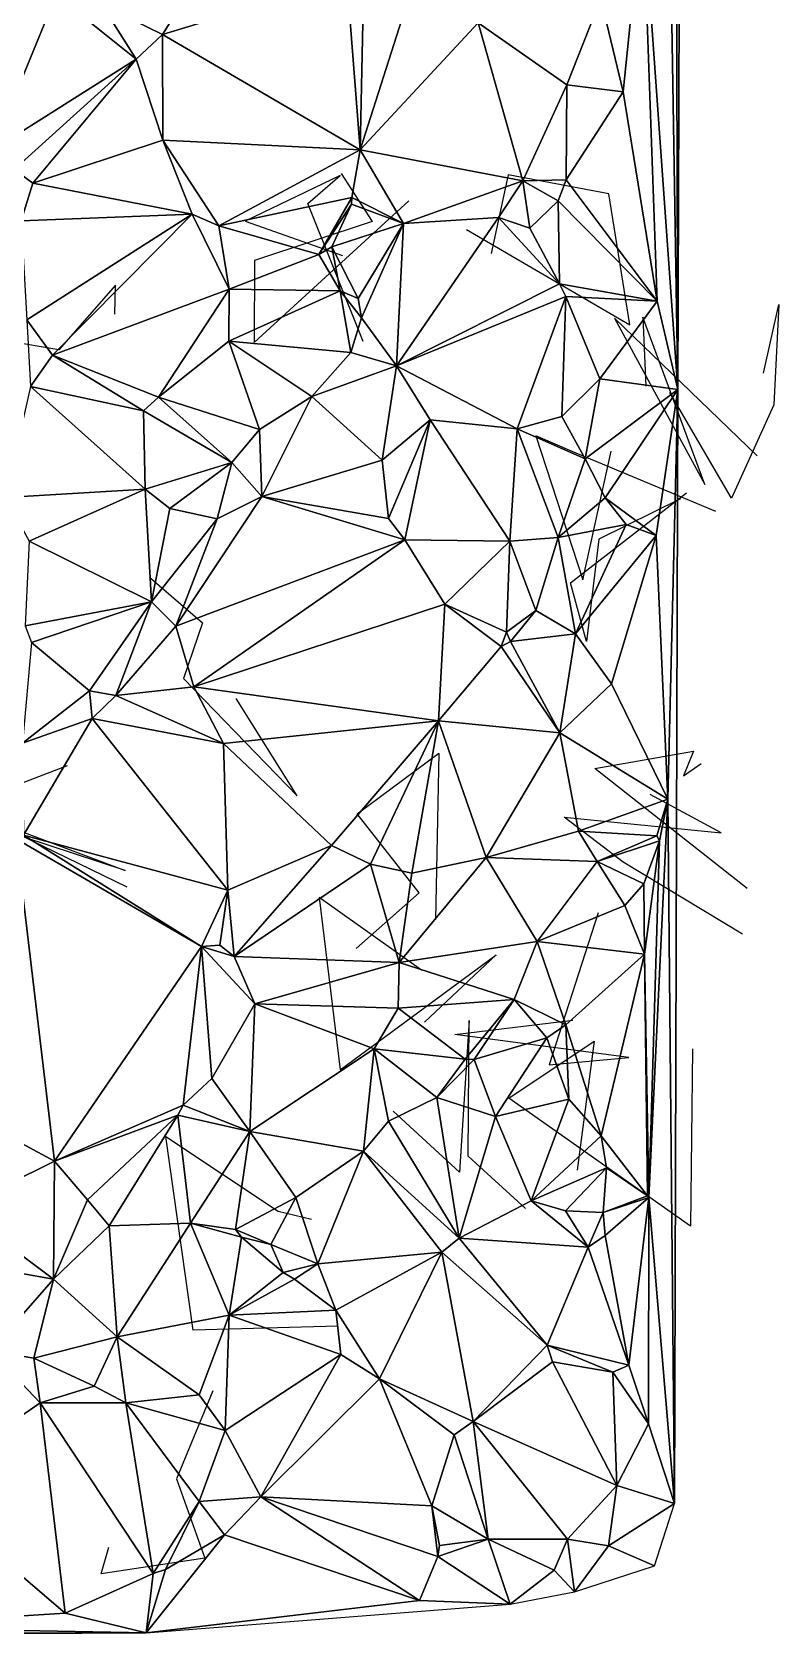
# Model space of a CAD drawing. Header units: metres. Extents: x -15.7 to 15.9, y -15.7 to 15.8.
# Drawn here: x 9.26 to 15.85, y -14.97 to -0.74 of the extents above; entities that cross this region are included whole.
import ezdxf

# ---------------------------------------------------------------- set-up
doc = ezdxf.new("R2010")
doc.units = ezdxf.units.M
doc.layers.add('CRACKS', color=1, linetype='Continuous')
doc.layers.add('STREET_MESH', color=7, linetype='Continuous')

msp = doc.modelspace()

# ---------------------------------------------------------------- linework, layer by layer
at = {"layer": 'CRACKS'}
for points in [[(12.182, -3.477, 0.1), (11.694, -2.258, 0.1), (11.977, -2.009, 0.1), (11.139, -2.415, 0.1), (11.998, -2.718, 0.1)], [(11.988, -1.993, 0.1), (12.261, -2.416, 0.1), (11.222, -2.761, 0.1), (11.219, -3.487, 0.1), (12.585, -2.233, 0.1)], [(13.096, -2.487, 0.1), (14.538, -3.329, 0.1), (14.353, -2.173, 0.1), (13.464, -2.005, 0.1), (13.314, -2.699, 0.1)], [(9.988, -3.235, 0.1), (9.994, -2.979, 0.1), (9.493, -3.55, 0.1), (9.042, -3.475, 0.1), (8.799, -2.762, 0.1)], [(15.663, -4.487, 0.1), (14.403, -3.271, 0.1), (15.2, -4.742, 0.1), (14.654, -3.263, 0.1), (14.68, -3.871, 0.1)], [(15.72, -3.758, 0.1), (15.855, -3.15, 0.1), (15.812, -4.037, 0.1), (15.436, -4.861, 0.1), (14.893, -3.929, 0.1)], [(15.297, -4.981, 0.1), (14.03, -4.451, 0.1), (13.707, -4.312, 0.1), (14.123, -5.584, 0.1), (14.374, -4.448, 0.1)], [(14.987, -4.869, 0.1), (14.264, -5.224, 0.1), (14.154, -6.128, 0.1), (14.014, -5.609, 0.1), (15.038, -4.815, 0.1)], [(10.293, -5.56, 0.1), (10.762, -5.963, 0.1), (10.593, -6.456, 0.1), (11.599, -7.494, 0.1), (11.058, -6.632, 0.1)], [(15.574, -8.312, 0.1), (14.23, -7.252, 0.1), (15.102, -7.099, 0.1), (15.014, -7.315, 0.1), (15.169, -7.207, 0.1)], [(10.095, -8.299, 0.1), (8.815, -7.679, 0.1), (10.079, -8.152, 0.1), (8.498, -7.635, 0.1), (9.569, -7.226, 0.1)], [(12.121, -8.843, 0.1), (12.677, -8.349, 0.1), (12.128, -7.651, 0.1), (12.851, -7.115, 0.1), (12.822, -8.587, 0.1)], [(15.535, -8.714, 0.1), (14.479, -8.08, 0.1), (13.959, -7.682, 0.1), (15.346, -7.82, 0.1), (14.718, -7.482, 0.1)], [(12.697, -9.033, 0.1), (11.792, -8.391, 0.1), (11.979, -9.915, 0.1), (13.356, -8.898, 0.1), (12.723, -9.493, 0.1)], [(14.258, -8.526, 0.1), (13.825, -9.87, 0.1), (14.528, -9.804, 0.1), (12.991, -9.603, 0.1), (14.034, -9.476, 0.1)], [(13.617, -11.141, 0.1), (13.109, -10.677, 0.1), (13.119, -9.477, 0.1), (13.034, -10.82, 0.1), (12.446, -10.278, 0.1)], [(15.093, -9.729, 0.1), (15.075, -11.297, 0.1), (13.469, -10.166, 0.1), (14.224, -9.661, 0.1), (14.073, -10.8, 0.1)], [(11.957, -12.179, 0.1), (10.68, -12.214, 0.1), (10.439, -10.502, 0.1), (11.429, -11.164, 0.1), (11.726, -11.234, 0.1)], [(10.852, -12.75, 0.1), (10.533, -13.528, 0.1), (10.781, -14.23, 0.1), (9.866, -14.367, 0.1), (9.935, -14.133, 0.1)]]:
    msp.add_polyline3d(points, dxfattribs=at)
at = {"layer": 'STREET_MESH'}
for points in [[(14.995, 5.436), (14.963, -3.903), (14.933, -13.748)], [(14.943, 2.753), (14.963, -3.903), (14.995, 5.436)], [(14.943, 2.753), (14.864, 2.036), (14.963, -3.903)], [(14.864, 2.036), (14.654, 0.43), (14.963, -3.903)], [(14.654, 0.43), (14.283, -0.447), (14.479, -1.27)], [(14.779, -3.122), (14.654, 0.43), (14.479, -1.27)], [(14.654, 0.43), (14.779, -3.122), (14.963, -3.903)], [(8.89, 0.016), (8.304, -1.112), (9.469, -0.413)], [(10.901, 0.024), (9.873, -0.502), (10.407, -0.765)], [(12.036, -0.265), (10.901, 0.024), (10.407, -0.765)], [(12.036, -0.265), (10.407, -0.765), (12.156, -1.784)], [(12.185, -0.378), (12.036, -0.265), (12.156, -1.784)], [(9.469, -0.413), (8.304, -1.112), (8.906, -1.783)], [(10.176, -0.981), (9.469, -0.413), (8.906, -1.783)], [(10.176, -0.981), (9.873, -0.502), (9.469, -0.413)], [(12.524, -0.632), (12.185, -0.378), (12.156, -1.784)], [(9.873, -0.502), (10.176, -0.981), (10.407, -0.765)], [(13.983, -1.208), (14.283, -0.447), (13.197, -0.66)], [(14.283, -0.447), (13.983, -1.208), (14.479, -1.27)], [(13.197, -0.66), (12.524, -0.632), (12.156, -1.784)], [(13.593, -2.057), (13.197, -0.66), (12.156, -1.784)], [(13.593, -2.057), (13.983, -1.208), (13.197, -0.66)], [(10.176, -0.981), (10.412, -1.698), (10.407, -0.765)], [(10.407, -0.765), (10.412, -1.698), (12.156, -1.784)], [(9.097, -1.957), (10.176, -0.981), (8.906, -1.783)], [(10.176, -0.981), (9.097, -1.957), (9.262, -2.078)], [(10.412, -1.698), (10.176, -0.981), (9.262, -2.078)], [(13.983, -1.208), (13.593, -2.057), (13.976, -2.049)], [(13.983, -1.208), (13.976, -2.049), (14.479, -1.27)], [(13.976, -2.049), (14.779, -3.122), (14.479, -1.27)], [(10.669, -2.353), (10.412, -1.698), (9.262, -2.078)], [(10.412, -1.698), (10.907, -2.456), (12.156, -1.784)], [(10.907, -2.456), (10.412, -1.698), (10.669, -2.353)], [(10.907, -2.456), (12.082, -2.206), (12.156, -1.784)], [(12.082, -2.206), (12.537, -2.436), (12.156, -1.784)], [(12.537, -2.436), (13.593, -2.057), (12.156, -1.784)], [(9.097, -1.957), (9.159, -2.412), (9.262, -2.078)], [(9.159, -2.412), (10.669, -2.353), (9.262, -2.078)], [(13.593, -2.057), (12.537, -2.436), (13.379, -2.382)], [(13.656, -2.475), (13.593, -2.057), (13.379, -2.382)], [(13.593, -2.057), (13.906, -2.235), (13.976, -2.049)], [(13.906, -2.235), (13.593, -2.057), (13.656, -2.475)], [(13.976, -2.049), (13.906, -2.235), (14.779, -3.122)], [(11.789, -2.708), (12.082, -2.206), (10.907, -2.456)], [(11.789, -2.708), (12.079, -2.265), (12.082, -2.206)], [(12.079, -2.265), (11.789, -2.708), (11.905, -2.641)], [(12.537, -2.436), (12.079, -2.265), (11.905, -2.641)], [(12.079, -2.265), (12.537, -2.436), (12.082, -2.206)], [(13.906, -2.235), (13.656, -2.475), (13.916, -2.969)], [(13.906, -2.235), (13.916, -2.969), (14.779, -3.122)], [(9.159, -2.412), (9.21, -3.286), (10.669, -2.353)], [(9.21, -3.286), (9.436, -3.598), (10.669, -2.353)], [(10.669, -2.353), (9.436, -3.598), (10.997, -3.015)], [(10.907, -2.456), (10.669, -2.353), (10.997, -3.015)], [(13.916, -2.969), (13.379, -2.382), (12.475, -3.691)], [(13.379, -2.382), (12.537, -2.436), (12.475, -3.691)], [(13.916, -2.969), (13.656, -2.475), (13.379, -2.382)], [(11.789, -2.708), (10.907, -2.456), (10.997, -3.015)], [(12.136, -3.096), (12.537, -2.436), (11.905, -2.641)], [(12.537, -2.436), (12.136, -3.096), (12.167, -3.268)], [(12.537, -2.436), (12.167, -3.268), (12.475, -3.691)], [(11.789, -2.708), (11.978, -3.031), (11.905, -2.641)], [(11.978, -3.031), (12.136, -3.096), (11.905, -2.641)], [(11.978, -3.031), (11.789, -2.708), (10.997, -3.015)], [(13.973, -3.08), (13.916, -2.969), (12.475, -3.691)], [(14.779, -3.122), (13.916, -2.969), (13.973, -3.08)], [(9.436, -3.598), (10.373, -3.97), (10.997, -3.015)], [(10.373, -3.97), (10.994, -3.473), (10.997, -3.015)], [(10.994, -3.473), (11.978, -3.031), (10.997, -3.015)], [(12.072, -3.574), (11.978, -3.031), (10.994, -3.473)], [(11.978, -3.031), (12.072, -3.574), (12.167, -3.268)], [(12.136, -3.096), (11.978, -3.031), (12.167, -3.268)], [(13.542, -4.25), (13.973, -3.08), (12.475, -3.691)], [(13.542, -4.25), (13.938, -4.139), (13.973, -3.08)], [(13.938, -4.139), (14.273, -3.806), (13.973, -3.08)], [(14.273, -3.806), (14.779, -3.122), (13.973, -3.08)], [(14.779, -3.122), (14.273, -3.806), (14.963, -3.903)], [(12.167, -3.268), (12.072, -3.574), (12.475, -3.691)], [(9.436, -3.598), (9.21, -3.286), (9.242, -3.874)], [(11.266, -4.254), (10.994, -3.473), (10.373, -3.97)], [(10.994, -3.473), (11.266, -4.254), (11.729, -3.964)], [(12.072, -3.574), (10.994, -3.473), (11.729, -3.964)], [(9.436, -3.598), (9.242, -3.874), (10.24, -4.091)], [(9.436, -3.598), (10.24, -4.091), (10.373, -3.97)], [(12.072, -3.574), (11.729, -3.964), (12.475, -3.691)], [(11.729, -3.964), (12.351, -4.527), (12.475, -3.691)], [(12.351, -4.527), (12.773, -4.169), (12.475, -3.691)], [(12.773, -4.169), (13.542, -4.25), (12.475, -3.691)], [(14.273, -3.806), (13.938, -4.139), (14.144, -4.514)], [(14.963, -3.903), (14.273, -3.806), (14.144, -4.514)], [(10.255, -4.783), (9.242, -3.874), (9.021, -4.855)], [(10.24, -4.091), (9.242, -3.874), (10.255, -4.783)], [(10.373, -3.97), (10.24, -4.091), (11.022, -4.547)], [(11.266, -4.254), (10.373, -3.97), (11.022, -4.547)], [(11.266, -4.254), (11.286, -4.846), (11.729, -3.964)], [(11.286, -4.846), (12.351, -4.527), (11.729, -3.964)], [(14.319, -4.859), (14.963, -3.903), (14.144, -4.514)], [(14.319, -4.859), (14.771, -5.191), (14.963, -3.903)], [(14.963, -3.903), (14.771, -5.191), (14.874, -7.521)], [(14.963, -3.903), (14.874, -7.521), (14.933, -13.748)], [(10.24, -4.091), (10.255, -4.783), (11.022, -4.547)], [(11.286, -4.846), (11.266, -4.254), (11.022, -4.547)], [(12.351, -4.527), (12.405, -5.042), (12.773, -4.169)], [(12.405, -5.042), (12.549, -5.231), (12.773, -4.169)], [(12.549, -5.231), (13.478, -5.242), (12.773, -4.169)], [(13.478, -5.242), (13.542, -4.25), (12.773, -4.169)], [(13.542, -4.25), (13.478, -5.242), (13.904, -5.209)], [(13.938, -4.139), (13.542, -4.25), (14.144, -4.514)], [(13.542, -4.25), (13.904, -5.209), (14.144, -4.514)], [(10.255, -4.783), (10.473, -4.952), (11.022, -4.547)], [(11.022, -4.547), (10.473, -4.952), (10.892, -5.045)], [(11.286, -4.846), (11.022, -4.547), (10.892, -5.045)], [(11.286, -4.846), (12.405, -5.042), (12.351, -4.527)], [(13.904, -5.209), (14.319, -4.859), (14.144, -4.514)], [(9.23, -5.242), (10.255, -4.783), (9.021, -4.855)], [(10.255, -4.783), (9.23, -5.242), (10.311, -5.777)], [(10.473, -4.952), (10.255, -4.783), (10.311, -5.777)], [(10.473, -4.952), (10.311, -5.777), (10.892, -5.045)], [(10.525, -5.992), (11.286, -4.846), (10.892, -5.045)], [(11.286, -4.846), (10.525, -5.992), (12.549, -5.231)], [(12.405, -5.042), (11.286, -4.846), (12.549, -5.231)], [(14.506, -5.095), (14.319, -4.859), (13.904, -5.209)], [(14.319, -4.859), (14.506, -5.095), (14.771, -5.191)], [(10.311, -5.777), (10.525, -5.992), (10.892, -5.045)], [(14.057, -6.062), (14.506, -5.095), (13.904, -5.209)], [(14.506, -5.095), (14.057, -6.062), (14.771, -5.191)], [(9.23, -5.242), (9.196, -5.99), (10.311, -5.777)], [(12.549, -5.231), (10.525, -5.992), (10.686, -6.528)], [(12.902, -5.799), (12.549, -5.231), (10.686, -6.528)], [(12.902, -5.799), (13.478, -5.242), (12.549, -5.231)], [(13.448, -6.047), (13.478, -5.242), (12.902, -5.799)], [(13.448, -6.047), (13.708, -5.854), (13.478, -5.242)], [(13.478, -5.242), (13.708, -5.854), (13.904, -5.209)], [(13.708, -5.854), (14.057, -6.062), (13.904, -5.209)], [(14.057, -6.062), (14.375, -6.502), (14.771, -5.191)], [(14.771, -5.191), (14.375, -6.502), (14.874, -7.521)], [(9.196, -5.99), (9.251, -6.138), (10.311, -5.777)], [(9.251, -6.138), (9.764, -6.564), (10.311, -5.777)], [(9.764, -6.564), (9.995, -6.607), (10.311, -5.777)], [(9.995, -6.607), (10.525, -5.992), (10.311, -5.777)], [(12.846, -6.83), (12.902, -5.799), (10.686, -6.528)], [(13.4, -6.172), (12.902, -5.799), (12.846, -6.83)], [(13.4, -6.172), (13.448, -6.047), (12.902, -5.799)], [(13.708, -5.854), (13.448, -6.047), (13.485, -6.129)], [(13.708, -5.854), (13.485, -6.129), (14.057, -6.062)], [(10.525, -5.992), (9.995, -6.607), (10.686, -6.528)], [(13.485, -6.129), (13.448, -6.047), (13.4, -6.172)], [(13.485, -6.129), (13.921, -6.937), (14.057, -6.062)], [(14.057, -6.062), (13.921, -6.937), (14.375, -6.502)], [(9.764, -6.564), (9.251, -6.138), (9.171, -7.026)], [(13.921, -6.937), (13.4, -6.172), (12.846, -6.83)], [(13.485, -6.129), (13.4, -6.172), (13.921, -6.937)], [(9.995, -6.607), (10.946, -7.03), (10.686, -6.528)], [(10.946, -7.03), (12.846, -6.83), (10.686, -6.528)], [(14.375, -6.502), (13.921, -6.937), (14.874, -7.521)], [(9.788, -6.81), (9.764, -6.564), (9.171, -7.026)], [(9.788, -6.81), (9.995, -6.607), (9.764, -6.564)], [(9.995, -6.607), (9.788, -6.81), (10.946, -7.03)], [(9.18, -7.841), (9.788, -6.81), (9.171, -7.026)], [(9.788, -6.81), (9.18, -7.841), (10.986, -8.327)], [(10.946, -7.03), (9.788, -6.81), (10.986, -8.327)], [(12.846, -6.83), (10.946, -7.03), (11.902, -7.932)], [(12.246, -8.098), (12.846, -6.83), (11.902, -7.932)], [(12.246, -8.098), (12.612, -8.175), (12.846, -6.83)], [(12.612, -8.175), (13.268, -8.037), (12.846, -6.83)], [(13.268, -8.037), (13.921, -6.937), (12.846, -6.83)], [(14.086, -7.806), (13.921, -6.937), (13.268, -8.037)], [(13.921, -6.937), (14.086, -7.806), (14.874, -7.521)], [(10.946, -7.03), (10.986, -8.327), (11.902, -7.932)], [(14.086, -7.806), (14.778, -7.846), (14.874, -7.521)], [(14.874, -7.521), (14.705, -11.041), (14.933, -13.748)], [(14.801, -7.891), (14.705, -11.041), (14.874, -7.521)], [(14.778, -7.846), (14.801, -7.891), (14.874, -7.521)], [(14.086, -7.806), (13.268, -8.037), (14.25, -8.073)], [(14.778, -7.846), (14.086, -7.806), (14.25, -8.073)], [(8.13, -10.008), (9.454, -10.72), (9.116, -7.872)], [(9.18, -7.841), (9.116, -7.872), (10.754, -8.824)], [(9.116, -7.872), (9.454, -10.72), (10.754, -8.824)], [(10.986, -8.327), (9.18, -7.841), (10.754, -8.824)], [(10.986, -8.327), (11.041, -8.913), (11.902, -7.932)], [(11.041, -8.913), (12.246, -8.098), (11.902, -7.932)], [(14.801, -7.891), (14.778, -7.846), (14.25, -8.073)], [(14.661, -8.271), (14.801, -7.891), (14.25, -8.073)], [(14.801, -7.891), (14.661, -8.271), (14.667, -8.892)], [(14.705, -11.041), (14.801, -7.891), (14.667, -8.892)], [(12.246, -8.098), (11.041, -8.913), (12.501, -8.967)], [(12.612, -8.175), (12.246, -8.098), (12.501, -8.967)], [(13.268, -8.037), (12.501, -8.967), (13.718, -8.781)], [(13.268, -8.037), (12.612, -8.175), (12.501, -8.967)], [(14.25, -8.073), (13.268, -8.037), (13.718, -8.781)], [(14.494, -8.461), (14.25, -8.073), (13.718, -8.781)], [(14.494, -8.461), (14.661, -8.271), (14.25, -8.073)], [(10.915, -8.812), (10.986, -8.327), (10.754, -8.824)], [(10.915, -8.812), (11.041, -8.913), (10.986, -8.327)], [(14.661, -8.271), (14.494, -8.461), (14.667, -8.892)], [(14.667, -8.892), (14.494, -8.461), (13.718, -8.781)], [(11.041, -8.913), (10.915, -8.812), (10.754, -8.824)], [(12.501, -8.967), (13.516, -9.294), (13.718, -8.781)], [(13.516, -9.294), (13.972, -9.517), (13.718, -8.781)], [(13.972, -9.517), (14.667, -8.892), (13.718, -8.781)], [(9.454, -10.72), (10.591, -10.226), (10.754, -8.824)], [(10.591, -10.226), (10.843, -9.99), (10.754, -8.824)], [(10.843, -9.99), (11.225, -9.332), (10.754, -8.824)], [(11.225, -9.332), (11.041, -8.913), (10.754, -8.824)], [(12.501, -8.967), (11.041, -8.913), (11.225, -9.332)], [(14.667, -8.892), (13.972, -9.517), (14.285, -10.496)], [(14.694, -11.027), (14.667, -8.892), (14.285, -10.496)], [(14.694, -11.027), (14.705, -11.041), (14.667, -8.892)], [(12.491, -9.369), (12.501, -8.967), (11.225, -9.332)], [(12.501, -8.967), (12.491, -9.369), (13.516, -9.294)], [(11.225, -9.332), (10.843, -9.99), (11.179, -10.46)], [(12.28, -9.728), (11.225, -9.332), (11.179, -10.46)], [(12.28, -9.728), (12.491, -9.369), (11.225, -9.332)], [(13.082, -9.821), (12.491, -9.369), (12.28, -9.728)], [(12.491, -9.369), (13.082, -9.821), (13.516, -9.294)], [(13.082, -9.821), (13.163, -9.824), (13.516, -9.294)], [(13.163, -9.824), (13.806, -9.631), (13.516, -9.294)], [(13.806, -9.631), (13.972, -9.517), (13.516, -9.294)], [(13.972, -9.517), (13.806, -9.631), (13.998, -10.174)], [(14.285, -10.496), (13.972, -9.517), (13.998, -10.174)], [(13.806, -9.631), (13.163, -9.824), (13.352, -10.326)], [(13.806, -9.631), (13.352, -10.326), (13.998, -10.174)], [(12.184, -10.633), (12.28, -9.728), (11.179, -10.46)], [(12.28, -9.728), (12.184, -10.633), (12.406, -10.368)], [(12.28, -9.728), (12.406, -10.368), (12.833, -10.158)], [(13.082, -9.821), (12.28, -9.728), (12.833, -10.158)], [(13.163, -9.824), (13.082, -9.821), (12.833, -10.158)], [(13.352, -10.326), (13.163, -9.824), (12.833, -10.158)], [(9.454, -10.72), (8.13, -10.008), (8.607, -11.139)], [(10.843, -9.99), (10.591, -10.226), (11.179, -10.46)], [(10.591, -10.226), (9.454, -10.72), (10.545, -10.315)], [(10.591, -10.226), (10.545, -10.315), (11.179, -10.46)], [(12.406, -10.368), (13.031, -11.403), (12.833, -10.158)], [(13.031, -11.403), (13.352, -10.326), (12.833, -10.158)], [(13.352, -10.326), (13.665, -11.072), (13.998, -10.174)], [(13.665, -11.072), (14.285, -10.496), (13.998, -10.174)], [(9.454, -10.72), (9.744, -11.063), (10.545, -10.315)], [(9.744, -11.063), (9.938, -11.292), (10.545, -10.315)], [(10.545, -10.315), (9.938, -11.292), (10.656, -11.27)], [(11.179, -10.46), (10.545, -10.315), (10.656, -11.27)], [(12.184, -10.633), (13.031, -11.403), (12.406, -10.368)], [(13.031, -11.403), (13.665, -11.072), (13.352, -10.326)], [(11.179, -10.46), (10.656, -11.27), (11.052, -11.326)], [(11.586, -11.041), (11.179, -10.46), (11.052, -11.326)], [(11.586, -11.041), (12.184, -10.633), (11.179, -10.46)], [(13.665, -11.072), (14.331, -10.78), (14.285, -10.496)], [(14.331, -10.78), (14.694, -11.027), (14.285, -10.496)], [(12.184, -10.633), (11.586, -11.041), (11.781, -11.628)], [(12.877, -11.525), (12.184, -10.633), (11.781, -11.628)], [(12.184, -10.633), (12.877, -11.525), (13.031, -11.403)], [(9.444, -11.763), (9.454, -10.72), (8.607, -11.139)], [(9.744, -11.063), (9.454, -10.72), (9.444, -11.763)], [(14.331, -10.78), (13.665, -11.072), (13.971, -11.159)], [(14.302, -11.175), (14.331, -10.78), (13.971, -11.159)], [(14.331, -10.78), (14.302, -11.175), (14.694, -11.027)], [(9.938, -11.292), (9.744, -11.063), (9.444, -11.763)], [(11.366, -11.459), (11.586, -11.041), (11.052, -11.326)], [(11.781, -11.628), (11.586, -11.041), (11.366, -11.459)], [(14.17, -11.482), (13.665, -11.072), (13.031, -11.403)], [(13.665, -11.072), (14.17, -11.482), (13.971, -11.159)], [(14.302, -11.175), (14.705, -11.041), (14.694, -11.027)], [(14.302, -11.175), (14.321, -11.378), (14.705, -11.041)], [(14.705, -11.041), (14.321, -11.378), (14.528, -12.524)], [(14.702, -13.042), (14.705, -11.041), (14.528, -12.524)], [(14.705, -11.041), (14.702, -13.042), (14.933, -13.748)], [(8.65, -11.622), (9.444, -11.763), (8.607, -11.139)], [(14.17, -11.482), (14.302, -11.175), (13.971, -11.159)], [(14.321, -11.378), (14.302, -11.175), (14.17, -11.482)], [(9.938, -11.292), (9.444, -11.763), (10.009, -12.275)], [(9.938, -11.292), (10.009, -12.275), (10.656, -11.27)], [(10.009, -12.275), (10.996, -12.083), (10.656, -11.27)], [(10.656, -11.27), (11.106, -11.392), (11.052, -11.326)], [(10.996, -12.083), (11.106, -11.392), (10.656, -11.27)], [(11.106, -11.392), (11.366, -11.459), (11.052, -11.326)], [(14.321, -11.378), (14.17, -11.482), (14.528, -12.524)], [(11.475, -11.705), (11.106, -11.392), (10.996, -12.083)], [(11.475, -11.705), (11.366, -11.459), (11.106, -11.392)], [(11.781, -11.628), (11.366, -11.459), (11.475, -11.705)], [(13.031, -11.403), (12.877, -11.525), (13.809, -12.347)], [(14.17, -11.482), (13.031, -11.403), (13.809, -12.347)], [(14.17, -11.482), (13.809, -12.347), (14.528, -12.524)], [(9.444, -11.763), (8.65, -11.622), (8.888, -12.398)], [(11.781, -11.628), (11.475, -11.705), (11.574, -11.765)], [(11.941, -12.038), (11.781, -11.628), (11.574, -11.765)], [(12.877, -11.525), (11.781, -11.628), (11.941, -12.038)], [(12.877, -11.525), (11.941, -12.038), (12.327, -12.644)], [(12.877, -11.525), (12.327, -12.644), (13.153, -13.021)], [(13.809, -12.347), (12.877, -11.525), (13.153, -13.021)], [(9.27, -12.462), (9.444, -11.763), (8.888, -12.398)], [(9.444, -11.763), (9.27, -12.462), (10.009, -12.275)], [(11.574, -11.765), (11.475, -11.705), (10.996, -12.083)], [(11.941, -12.038), (11.574, -11.765), (10.996, -12.083)], [(10.009, -12.275), (10.733, -12.786), (10.996, -12.083)], [(10.996, -12.083), (10.733, -12.786), (10.961, -13.101)], [(11.984, -12.43), (10.996, -12.083), (10.961, -13.101)], [(11.984, -12.43), (11.941, -12.038), (10.996, -12.083)], [(12.327, -12.644), (11.941, -12.038), (11.984, -12.43)], [(9.27, -12.462), (9.805, -12.709), (10.009, -12.275)], [(10.009, -12.275), (9.805, -12.709), (10.084, -12.856)], [(10.733, -12.786), (10.009, -12.275), (10.084, -12.856)], [(13.854, -12.495), (13.809, -12.347), (13.153, -13.021)], [(13.809, -12.347), (14.389, -12.587), (14.528, -12.524)], [(13.809, -12.347), (13.854, -12.495), (14.389, -12.587)], [(9.327, -12.857), (8.888, -12.398), (8.25, -13.605)], [(9.27, -12.462), (8.888, -12.398), (9.327, -12.857)], [(9.805, -12.709), (9.27, -12.462), (9.327, -12.857)], [(11.277, -13.689), (11.984, -12.43), (10.961, -13.101)], [(11.277, -13.689), (12.327, -12.644), (11.984, -12.43)], [(14.423, -13.587), (13.854, -12.495), (13.153, -13.021)], [(14.389, -12.587), (13.854, -12.495), (14.423, -13.587)], [(11.277, -13.689), (12.788, -13.766), (12.327, -12.644)], [(13.153, -13.021), (12.327, -12.644), (12.985, -13.139)], [(12.327, -12.644), (12.788, -13.766), (12.985, -13.139)], [(14.389, -12.587), (14.702, -13.042), (14.528, -12.524)], [(14.702, -13.042), (14.389, -12.587), (14.423, -13.587)], [(10.084, -12.856), (9.805, -12.709), (9.327, -12.857)], [(10.733, -12.786), (10.084, -12.856), (10.961, -13.101)], [(9.548, -14.715), (9.327, -12.857), (8.25, -13.605)], [(10.084, -12.856), (9.327, -12.857), (10.326, -14.364)], [(9.327, -12.857), (9.548, -14.715), (10.326, -14.364)], [(10.084, -12.856), (10.732, -13.73), (10.961, -13.101)], [(10.732, -13.73), (10.084, -12.856), (10.326, -14.364)], [(13.286, -14.062), (13.153, -13.021), (12.985, -13.139)], [(13.987, -14.063), (14.423, -13.587), (13.153, -13.021)], [(13.286, -14.062), (13.987, -14.063), (13.153, -13.021)], [(14.702, -13.042), (14.423, -13.587), (14.933, -13.748)], [(10.732, -13.73), (11.277, -13.689), (10.961, -13.101)], [(12.788, -13.766), (13.286, -14.062), (12.985, -13.139)], [(7.595, -14.84), (9.548, -14.715), (8.25, -13.605)], [(14.351, -14.122), (14.423, -13.587), (13.987, -14.063)], [(14.423, -13.587), (14.351, -14.122), (14.933, -13.748)], [(10.435, -14.331), (10.732, -13.73), (10.326, -14.364)], [(10.435, -14.331), (10.957, -14.023), (10.732, -13.73)], [(10.957, -14.023), (11.277, -13.689), (10.732, -13.73)], [(11.277, -13.689), (10.957, -14.023), (12.68, -14.603)], [(12.841, -14.214), (11.277, -13.689), (12.68, -14.603)], [(12.841, -14.214), (12.788, -13.766), (11.277, -13.689)], [(12.788, -13.766), (12.855, -14.118), (13.286, -14.062)], [(12.788, -13.766), (12.841, -14.214), (12.855, -14.118)], [(14.933, -13.748), (14.351, -14.122), (14.757, -14.297)], [(12.68, -14.603), (10.957, -14.023), (10.264, -14.889)], [(10.957, -14.023), (10.435, -14.331), (10.264, -14.889)], [(13.286, -14.062), (12.841, -14.214), (13.482, -14.635)], [(12.855, -14.118), (12.841, -14.214), (13.286, -14.062)], [(13.869, -14.336), (13.286, -14.062), (13.482, -14.635)], [(13.286, -14.062), (13.869, -14.336), (13.987, -14.063)], [(13.987, -14.063), (13.869, -14.336), (14.049, -14.526)], [(14.351, -14.122), (13.987, -14.063), (14.049, -14.526)], [(12.841, -14.214), (12.68, -14.603), (13.482, -14.635)], [(14.351, -14.122), (14.049, -14.526), (14.757, -14.297)], [(9.548, -14.715), (10.264, -14.889), (10.326, -14.364)], [(10.264, -14.889), (10.435, -14.331), (10.326, -14.364)], [(14.049, -14.526), (13.869, -14.336), (13.482, -14.635)], [(13.482, -14.635), (12.68, -14.603), (10.264, -14.889)], [(9.548, -14.715), (7.595, -14.84), (10.264, -14.889)], [(10.264, -14.889), (2.133, -14.893), (-5.052, -14.969)], [(7.595, -14.84), (2.133, -14.893), (10.264, -14.889)]]:
    msp.add_3dface(points, dxfattribs=at)

doc.saveas('drawing.dxf')
